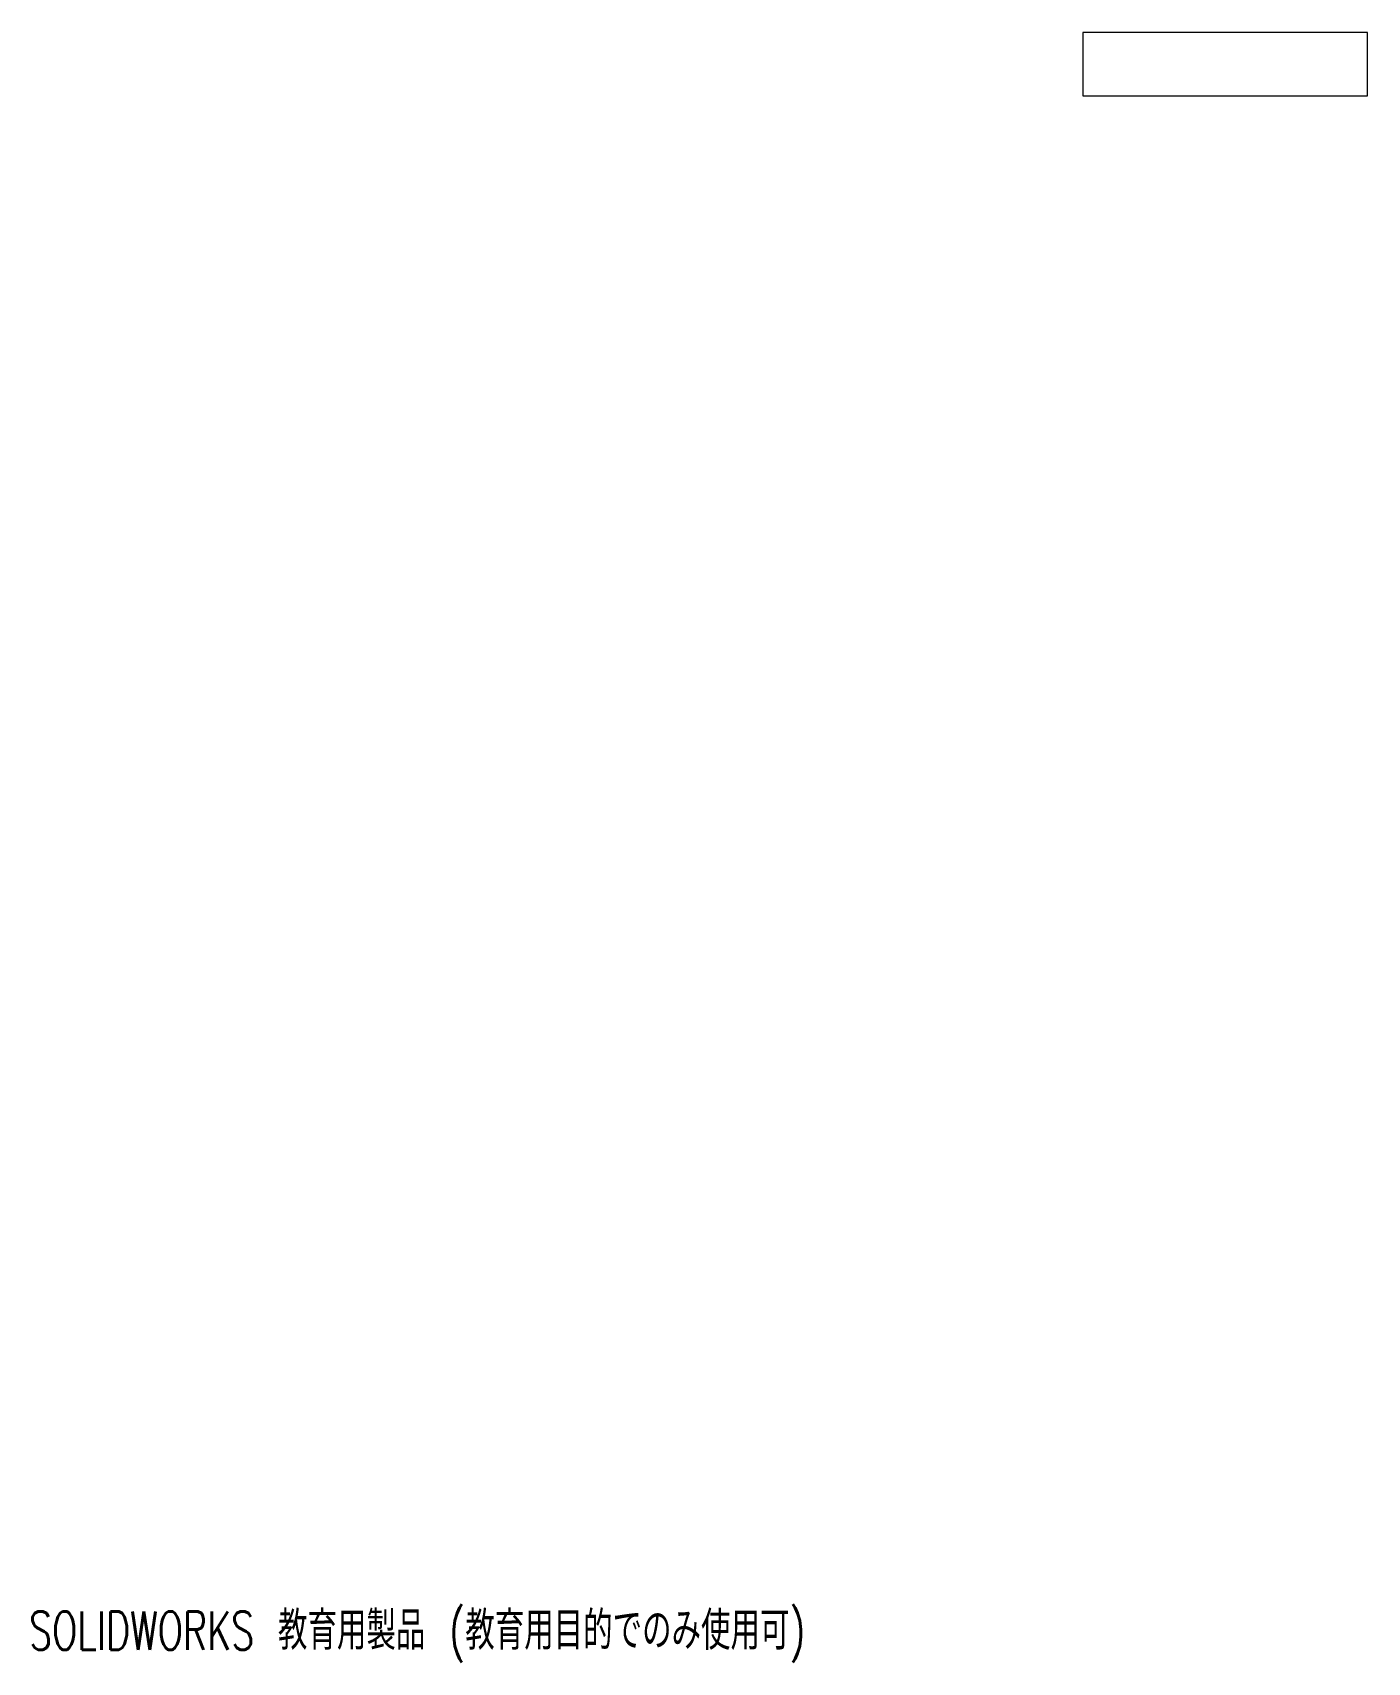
# Model space of a CAD drawing. Header units: millimetres. Extents: x 0 to 127, y 0 to 154.
import ezdxf

# ---------------------------------------------------------------- set-up
doc = ezdxf.new("R2010")
doc.units = ezdxf.units.MM
doc.styles.add('SLDTEXTSTYLE0', font='TXT', dxfattribs={"width": 0.7, "bigfont": 'bigfont'})

msp = doc.modelspace()

# ---------------------------------------------------------------- linework, layer by layer
at = {"color": 1, "linetype": 'Continuous', "lineweight": 18}
for p, q in [((127.05, 154.49), (100.05, 154.49)), ((100.05, 154.49), (100.05, 148.49)), ((127.05, 148.49), (127.05, 154.49)), ((100.05, 148.49), (127.05, 148.49))]:
    msp.add_line(p, q, dxfattribs=at)

# ---------------------------------------------------------------- texts
at = {"color": 7, "linetype": 'Continuous', "insert": (0, 4.68), "char_height": 3.633, "attachment_point": 1, "style": 'SLDTEXTSTYLE0'}
msp.add_mtext('SOLIDWORKS 教育用製品 (教育用目的でのみ使用可)', dxfattribs=at)

doc.saveas('drawing.dxf')
